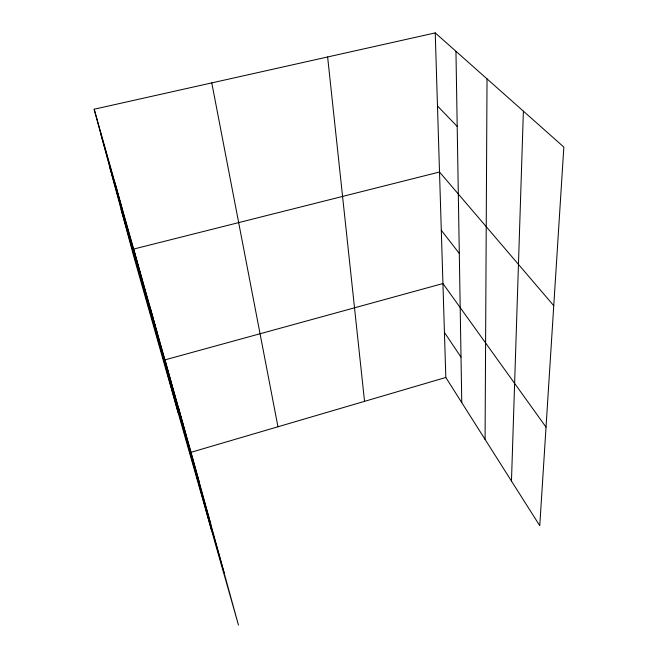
<?xml version="1.0" encoding="UTF-8"?>
<svg xmlns="http://www.w3.org/2000/svg" width="658" height="658" viewBox="0 0 658 658"><rect width="100%" height="100%" fill="white"/><g stroke="black" fill="none" stroke-linecap="round" stroke-linejoin="round"><path stroke-width="0.99" d="M485.078 439.421L487.027 78.878M511.472 481.072L523.39 111.169M191.042 452.301L445.82 377.47L539.766 525.709L563.84 147.071L435.234 32.9L94.16 109.212L133.656 256.028L238.467 625.1L191.042 452.301L94.16 109.212M437.48 105.979L457.195 126.426M553.756 305.69L439.503 172.009L133.656 249.069L178.203 412.895M441.296 230.267L459.3 253.437M546.033 427.141L442.933 283.54L164.944 359.877L211.687 530.784M444.43 332.43L461.011 357.13M100.427 132.497L199.029 481.393M109.894 167.683L210.741 524.089M121.08 209.26L224.09 572.699M178.557 408.092L186.444 436.887M150.04 307.097L157.575 334.725M114.977 182.924L121.804 208.142M211.777 82.9L277.964 426.771M327.626 56.975L364.54 401.339M435.234 32.9L445.82 377.47M455.953 51.291L461.768 402.63"/></g></svg>
